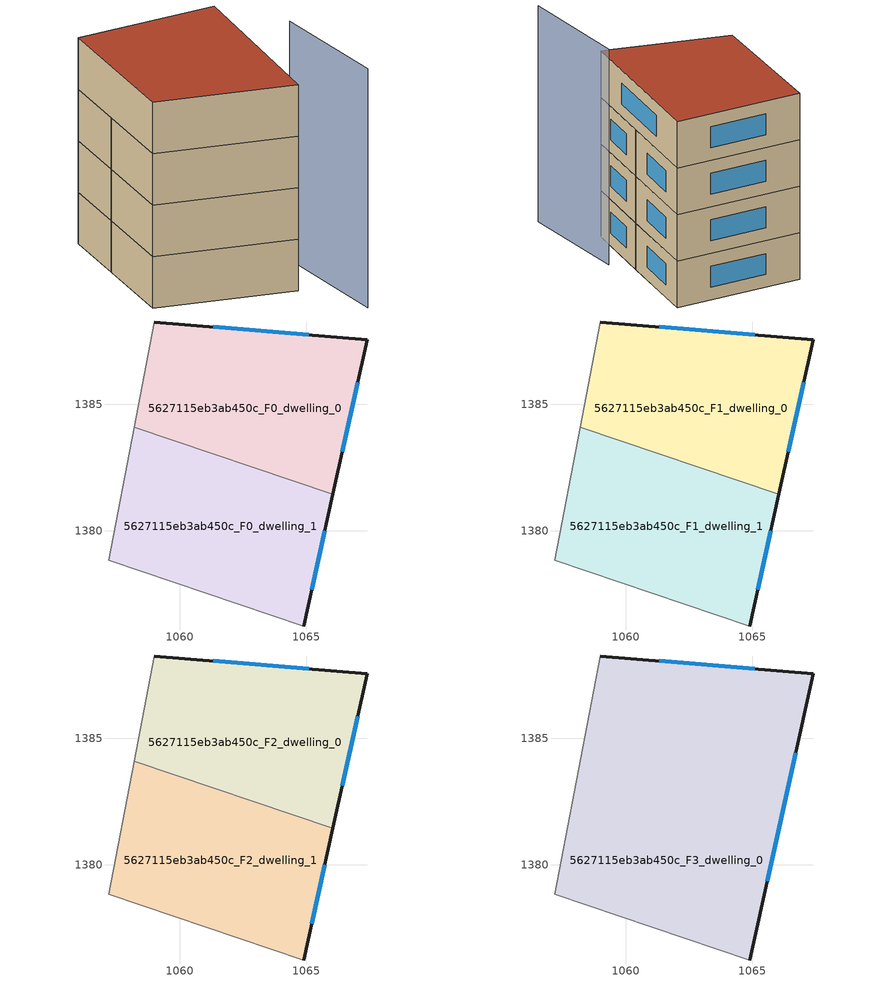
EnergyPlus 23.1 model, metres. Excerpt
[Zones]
5627115eb3ab450c_F0_dwelling_0
 floor ground (EU_floor_Construction): 1067.41,1387.54 1066.05,1381.43 1058.2,1384.09 1059,1388.24 z0
 wall outside (EU_wall_Construction): 1066.05,1381.43 1067.41,1387.54 1059,1388.24 z0:3
 wall adiabatic (EU_wall_Construction): 1059,1388.24 1058.2,1384.09 z0:3
 wall to 5627115eb3ab450c_F0_dwelling_1 (EU_wall_Construction): 1058.2,1384.09 1066.05,1381.43 z0:3
 window (EU_Window_Construction): 1066.43,1383.12 1067.03,1385.86 / 1065.09,1387.73 1061.31,1388.05 z0.83:2.17
5627115eb3ab450c_F0_dwelling_1
 floor ground (EU_floor_Construction): 1066.05,1381.43 1064.9,1376.23 1057.2,1378.84 1058.2,1384.09 z0
 wall outside (EU_wall_Construction): 1064.9,1376.23 1066.05,1381.43 z0:3
 wall adiabatic (EU_wall_Construction): 1058.2,1384.09 1057.2,1378.84 1064.9,1376.23 z0:3
 window (EU_Window_Construction): 1065.22,1377.67 1065.74,1380 z0.83:2.17
5627115eb3ab450c_F1_dwelling_0
 floor to 5627115eb3ab450c_F0_dwelling_0 (EU_floor_Construction): 1067.41,1387.54 1066.05,1381.43 1058.2,1384.09 1059,1388.24 z3
 wall outside (EU_wall_Construction): 1066.05,1381.43 1067.41,1387.54 1059,1388.24 z3:6
 wall adiabatic (EU_wall_Construction): 1059,1388.24 1058.2,1384.09 z3:6
 wall to 5627115eb3ab450c_F1_dwelling_1 (EU_wall_Construction): 1058.2,1384.09 1066.05,1381.43 z3:6
 window (EU_Window_Construction): 1066.43,1383.12 1067.03,1385.86 / 1065.09,1387.73 1061.31,1388.05 z3.83:5.17
5627115eb3ab450c_F1_dwelling_1
 floor to 5627115eb3ab450c_F0_dwelling_1 (EU_floor_Construction): 1066.05,1381.43 1064.9,1376.23 1057.2,1378.84 1058.2,1384.09 z3
 wall outside (EU_wall_Construction): 1064.9,1376.23 1066.05,1381.43 z3:6
 wall adiabatic (EU_wall_Construction): 1058.2,1384.09 1057.2,1378.84 1064.9,1376.23 z3:6
 window (EU_Window_Construction): 1065.22,1377.67 1065.74,1380 z3.83:5.17
5627115eb3ab450c_F2_dwelling_0
 floor to 5627115eb3ab450c_F1_dwelling_0 (EU_floor_Construction): 1067.41,1387.54 1066.05,1381.43 1058.2,1384.09 1059,1388.24 z6
 wall outside (EU_wall_Construction): 1066.05,1381.43 1067.41,1387.54 1059,1388.24 z6:9
 wall adiabatic (EU_wall_Construction): 1059,1388.24 1058.2,1384.09 z6:9
 wall to 5627115eb3ab450c_F2_dwelling_1 (EU_wall_Construction): 1058.2,1384.09 1066.05,1381.43 z6:9
 window (EU_Window_Construction): 1066.43,1383.12 1067.03,1385.86 / 1065.09,1387.73 1061.31,1388.05 z6.83:8.17
5627115eb3ab450c_F2_dwelling_1
 floor to 5627115eb3ab450c_F1_dwelling_1 (EU_floor_Construction): 1066.05,1381.43 1064.9,1376.23 1057.2,1378.84 1058.2,1384.09 z6
 wall outside (EU_wall_Construction): 1064.9,1376.23 1066.05,1381.43 z6:9
 wall adiabatic (EU_wall_Construction): 1058.2,1384.09 1057.2,1378.84 1064.9,1376.23 z6:9
 window (EU_Window_Construction): 1065.22,1377.67 1065.74,1380 z6.83:8.17
5627115eb3ab450c_F3_dwelling_0
 floor to 5627115eb3ab450c_F2_dwelling_0 (EU_floor_Construction): 1067.41,1387.54 1066.05,1381.44 1058.2,1384.09 1059,1388.24 z9
 floor to 5627115eb3ab450c_F2_dwelling_1 (EU_floor_Construction): 1066.05,1381.44 1064.9,1376.23 1057.2,1378.84 1058.2,1384.09 z9
 wall outside (EU_wall_Construction): 1064.9,1376.23 1067.41,1387.54 1059,1388.24 z9:12
 wall adiabatic (EU_wall_Construction): 1059,1388.24 1057.2,1378.84 1064.9,1376.23 z9:12
 window (EU_Window_Construction): 1065.09,1387.73 1061.31,1388.05 / 1065.59,1379.35 1066.72,1384.43 z9.83:11.17
 roof outside (EU_roof_Construction): 1064.9,1376.23 1067.41,1387.54 1059,1388.24 1057.2,1378.84 z12
shading: 1066.6,1372.23 1066.95,1379.9 z0:13.9
[Building]
EU S2 Campaign: North Axis=0; Terrain=City; Solar Distribution=FullExterior
[Site:Location]
Lyon-Bron: Latitude=45.75; Longitude=5; Time Zone=1; Elevation=198
[SizingPeriod:WeatherFileDays]
AnnualSizingPeriod: Begin Month=1; Begin Day of Month=1; End Month=12; End Day of Month=31; Day of Week for Start Day=Monday; Use Weather File Daylight Saving Period=No; Use Weather File Rain and Snow Indicators=No
[MATERIAL]
EU_InternalMass_Material: Roughness=MediumRough; Thickness=0.1; Conductivity=1; Density=1800; Specific Heat=900; Thermal Absorptance=0.9; Solar Absorptance=0.7; Visible Absorptance=0.7
[MATERIAL:NOMASS] Roughness=MediumRough; Thermal Absorptance=0.9; Solar Absorptance=0.7; Visible Absorptance=0.7
Name | Thermal Resistance
EU_wall_NoMass | 0.87146
EU_roof_NoMass | 0.842276
EU_floor_NoMass | 0.496999
[WINDOWMATERIAL:SIMPLEGLAZINGSYSTEM]
EU_Window_SimpleGlazing: UFactor=2.2525; Solar Heat Gain Coefficient=0.76; Visible Transmittance=0.76
[CONSTRUCTION]
EU_wall_Construction: EU_wall_NoMass
EU_roof_Construction: EU_roof_NoMass
EU_floor_Construction: EU_floor_NoMass
EU_Window_Construction: EU_Window_SimpleGlazing
EU_InternalMass_Construction: EU_InternalMass_Material
[ZONE] Type=1; Multiplier=1; Ceiling Height=autocalculate; Floor Area=autocalculate; Part of Total Floor Area=Yes
Name | Volume
5627115eb3ab450c_F0_dwelling_0; 5627115eb3ab450c_F1_dwelling_0; 5627115eb3ab450c_F2_dwelling_0 | 130.483
5627115eb3ab450c_F3_dwelling_0 | 260.966
5627115eb3ab450c_F0_dwelling_1; 5627115eb3ab450c_F1_dwelling_1; 5627115eb3ab450c_F2_dwelling_1 | 130.485
[INTERNALMASS] Construction=EU_InternalMass_Construction
Name | Zone or ZoneList | Surface Area
5627115eb3ab450c_F0_dwelling_0_EU_InternalMass | 5627115eb3ab450c_F0_dwelling_0 | 43.4949
5627115eb3ab450c_F0_dwelling_1_EU_InternalMass | 5627115eb3ab450c_F0_dwelling_1 | 43.4939
5627115eb3ab450c_F1_dwelling_0_EU_InternalMass | 5627115eb3ab450c_F1_dwelling_0 | 43.4949
5627115eb3ab450c_F1_dwelling_1_EU_InternalMass | 5627115eb3ab450c_F1_dwelling_1 | 43.4939
5627115eb3ab450c_F2_dwelling_0_EU_InternalMass | 5627115eb3ab450c_F2_dwelling_0 | 43.4949
5627115eb3ab450c_F2_dwelling_1_EU_InternalMass | 5627115eb3ab450c_F2_dwelling_1 | 43.4939
5627115eb3ab450c_F3_dwelling_0_EU_InternalMass | 5627115eb3ab450c_F3_dwelling_0 | 86.9893
[OTHEREQUIPMENT] Fuel Type=Electricity; Design Level Calculation Method=Watts/Area; Power per Zone Floor Area=1; Fraction Latent=0; Fraction Radiant=0; Fraction Lost=0; Carbon Dioxide Generation Rate=0; EndUse Subcategory=EU_Step8_InternalGains
Name | Zone or ZoneList or Space or SpaceList | Schedule
EU_Step8_InternalGain_5627115eb3ab450c_F0_dwelling_0_f000 | 5627115eb3ab450c_F0_dwelling_0 | EU_Step8_GainSchedule_5627115eb3ab450c_F0_dwelling_0_f000
EU_Step8_InternalGain_5627115eb3ab450c_F0_dwelling_1_f000 | 5627115eb3ab450c_F0_dwelling_1 | EU_Step8_GainSchedule_5627115eb3ab450c_F0_dwelling_1_f000
EU_Step8_InternalGain_5627115eb3ab450c_F1_dwelling_0_f000 | 5627115eb3ab450c_F1_dwelling_0 | EU_Step8_GainSchedule_5627115eb3ab450c_F1_dwelling_0_f000
EU_Step8_InternalGain_5627115eb3ab450c_F1_dwelling_1_f000 | 5627115eb3ab450c_F1_dwelling_1 | EU_Step8_GainSchedule_5627115eb3ab450c_F1_dwelling_1_f000
EU_Step8_InternalGain_5627115eb3ab450c_F2_dwelling_0_f000 | 5627115eb3ab450c_F2_dwelling_0 | EU_Step8_GainSchedule_5627115eb3ab450c_F2_dwelling_0_f000
EU_Step8_InternalGain_5627115eb3ab450c_F2_dwelling_1_f000 | 5627115eb3ab450c_F2_dwelling_1 | EU_Step8_GainSchedule_5627115eb3ab450c_F2_dwelling_1_f000
EU_Step8_InternalGain_5627115eb3ab450c_F3_dwelling_0_f000 | 5627115eb3ab450c_F3_dwelling_0 | EU_Step8_GainSchedule_5627115eb3ab450c_F3_dwelling_0_f000
[ZONEVENTILATION:DESIGNFLOWRATE] Schedule=EU_AlwaysOn; Design Flow Rate Calculation Method=AirChanges/Hour; Air Changes per Hour=0.425; Ventilation Type=Natural; Fan Pressure Rise=0; Fan Total Efficiency=1; Constant Term Coefficient=1; Temperature Term Coefficient=0; Velocity Term Coefficient=0; Velocity Squared Term Coefficient=0; Minimum Indoor Temperature=-100; Maximum Indoor Temperature=100; Delta Temperature=-100; Minimum Outdoor Temperature=-100; Maximum Outdoor Temperature=100; Maximum Wind Speed=40
Name | Zone or ZoneList or Space or SpaceList
EU_ConstantAir_5627115eb3ab450c_F0_dwelling_0 | 5627115eb3ab450c_F0_dwelling_0
EU_ConstantAir_5627115eb3ab450c_F0_dwelling_1 | 5627115eb3ab450c_F0_dwelling_1
EU_ConstantAir_5627115eb3ab450c_F1_dwelling_0 | 5627115eb3ab450c_F1_dwelling_0
EU_ConstantAir_5627115eb3ab450c_F1_dwelling_1 | 5627115eb3ab450c_F1_dwelling_1
EU_ConstantAir_5627115eb3ab450c_F2_dwelling_0 | 5627115eb3ab450c_F2_dwelling_0
EU_ConstantAir_5627115eb3ab450c_F2_dwelling_1 | 5627115eb3ab450c_F2_dwelling_1
EU_ConstantAir_5627115eb3ab450c_F3_dwelling_0 | 5627115eb3ab450c_F3_dwelling_0
[HVACTEMPLATE:THERMOSTAT] Constant Heating Setpoint=20; Constant Cooling Setpoint=50
EU_HeatOnly_5627115eb3ab450c_F0_dwelling_0; EU_HeatOnly_5627115eb3ab450c_F0_dwelling_1; EU_HeatOnly_5627115eb3ab450c_F1_dwelling_0; EU_HeatOnly_5627115eb3ab450c_F1_dwelling_1; EU_HeatOnly_5627115eb3ab450c_F2_dwelling_0; EU_HeatOnly_5627115eb3ab450c_F2_dwelling_1; EU_HeatOnly_5627115eb3ab450c_F3_dwelling_0
[HVACTEMPLATE:ZONE:IDEALLOADSAIRSYSTEM] System Availability Schedule=EU_AlwaysOn; Maximum Heating Supply Air Temperature=50; Minimum Cooling Supply Air Temperature=13; Maximum Heating Supply Air Humidity Ratio=0.0156; Minimum Cooling Supply Air Humidity Ratio=0.0077; Heating Limit=NoLimit; Cooling Limit=NoLimit; Heating Availability Schedule=EU_AlwaysOn; Cooling Availability Schedule=EU_CoolingOff; Dehumidification Control Type=ConstantSensibleHeatRatio; Cooling Sensible Heat Ratio=0.7; Dehumidification Setpoint=60; Humidification Control Type=None; Humidification Setpoint=30; Outdoor Air Method=None; Outdoor Air Flow Rate per Person=0.00944; Outdoor Air Flow Rate per Zone Floor Area=0; Outdoor Air Flow Rate per Zone=0; Demand Controlled Ventilation Type=None; Outdoor Air Economizer Type=NoEconomizer; Heat Recovery Type=None; Sensible Heat Recovery Effectiveness=0.7; Latent Heat Recovery Effectiveness=0.65
Name | Template Thermostat
5627115eb3ab450c_F0_dwelling_0 | EU_HeatOnly_5627115eb3ab450c_F0_dwelling_0
5627115eb3ab450c_F0_dwelling_1 | EU_HeatOnly_5627115eb3ab450c_F0_dwelling_1
5627115eb3ab450c_F1_dwelling_0 | EU_HeatOnly_5627115eb3ab450c_F1_dwelling_0
5627115eb3ab450c_F1_dwelling_1 | EU_HeatOnly_5627115eb3ab450c_F1_dwelling_1
5627115eb3ab450c_F2_dwelling_0 | EU_HeatOnly_5627115eb3ab450c_F2_dwelling_0
5627115eb3ab450c_F2_dwelling_1 | EU_HeatOnly_5627115eb3ab450c_F2_dwelling_1
5627115eb3ab450c_F3_dwelling_0 | EU_HeatOnly_5627115eb3ab450c_F3_dwelling_0
[SIZING:ZONE] Zone Cooling Design Supply Air Temperature Input Method=SupplyAirTemperature; Zone Cooling Design Supply Air Temperature=13; Zone Heating Design Supply Air Temperature Input Method=SupplyAirTemperature; Zone Heating Design Supply Air Temperature=50; Zone Cooling Design Supply Air Humidity Ratio=0.008; Zone Heating Design Supply Air Humidity Ratio=0.008; Cooling Design Air Flow Method=DesignDay; Cooling Design Air Flow Rate=0; Cooling Minimum Air Flow per Zone Floor Area=0.000762; Cooling Minimum Air Flow=0; Cooling Minimum Air Flow Fraction=0.2; Heating Design Air Flow Method=DesignDay; Heating Design Air Flow Rate=0; Heating Maximum Air Flow per Zone Floor Area=0.002032; Heating Maximum Air Flow=0.141576; Heating Maximum Air Flow Fraction=0.3; Account for Dedicated Outdoor Air System=No; Dedicated Outdoor Air System Control Strategy=NeutralSupplyAir; Dedicated Outdoor Air Low Setpoint Temperature for Design=autosize; Dedicated Outdoor Air High Setpoint Temperature for Design=autosize; Zone Load Sizing Method=Sensible Load Only No Latent Load; Zone Latent Cooling Design Supply Air Humidity Ratio Input Method=HumidityRatioDifference; Zone Cooling Design Supply Air Humidity Ratio Difference=0.005; Zone Latent Heating Design Supply Air Humidity Ratio Input Method=HumidityRatioDifference; Zone Humidification Design Supply Air Humidity Ratio Difference=0.005
5627115eb3ab450c_F0_dwelling_0; 5627115eb3ab450c_F0_dwelling_1; 5627115eb3ab450c_F1_dwelling_0; 5627115eb3ab450c_F1_dwelling_1; 5627115eb3ab450c_F2_dwelling_0; 5627115eb3ab450c_F2_dwelling_1; 5627115eb3ab450c_F3_dwelling_0
[SCHEDULE:CONSTANT]
Name | Hourly Value
EU_AlwaysOn | 1
EU_CoolingOff | 0
[SCHEDULE:FILE] Column Number=1; Rows to Skip at Top=0; Number of Hours of Data=8760; Column Separator=Comma; Interpolate to Timestep=No; Minutes per Item=60; Adjust Schedule for Daylight Savings=Yes
Name | File
EU_Step8_GainSchedule_5627115eb3ab450c_F0_dwelling_0_f000 | ../../schedules/5627115eb3ab450c/5627115eb3ab450c_F0_dwelling_0_f000_gain.csv
EU_Step8_GainSchedule_5627115eb3ab450c_F0_dwelling_1_f000 | ../../schedules/5627115eb3ab450c/5627115eb3ab450c_F0_dwelling_1_f000_gain.csv
EU_Step8_GainSchedule_5627115eb3ab450c_F1_dwelling_0_f000 | ../../schedules/5627115eb3ab450c/5627115eb3ab450c_F1_dwelling_0_f000_gain.csv
EU_Step8_GainSchedule_5627115eb3ab450c_F1_dwelling_1_f000 | ../../schedules/5627115eb3ab450c/5627115eb3ab450c_F1_dwelling_1_f000_gain.csv
EU_Step8_GainSchedule_5627115eb3ab450c_F2_dwelling_0_f000 | ../../schedules/5627115eb3ab450c/5627115eb3ab450c_F2_dwelling_0_f000_gain.csv
EU_Step8_GainSchedule_5627115eb3ab450c_F2_dwelling_1_f000 | ../../schedules/5627115eb3ab450c/5627115eb3ab450c_F2_dwelling_1_f000_gain.csv
EU_Step8_GainSchedule_5627115eb3ab450c_F3_dwelling_0_f000 | ../../schedules/5627115eb3ab450c/5627115eb3ab450c_F3_dwelling_0_f000_gain.csv
